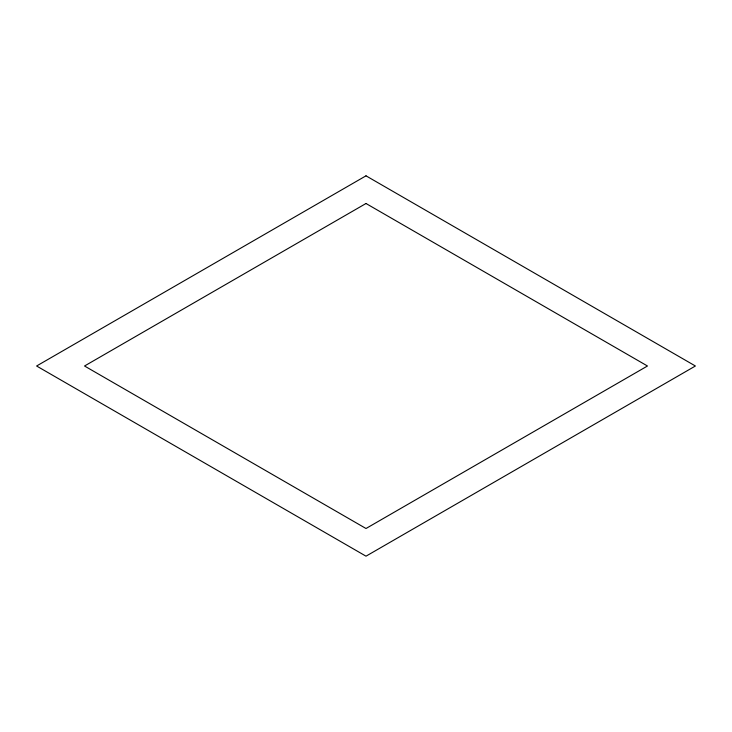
<?xml version="1.0" encoding="UTF-8"?>
<svg xmlns="http://www.w3.org/2000/svg" width="732" height="732" viewBox="0 0 732 732"><rect width="100%" height="100%" fill="white"/><g stroke="black" fill="none" stroke-linecap="round" stroke-linejoin="round"><path stroke-width="1.1" d="M366 175.826L36.6 366L366 556.174L695.4 366L366 175.826M366 203.496L84.528 366L366 528.504L647.472 366L366 203.496"/></g></svg>
